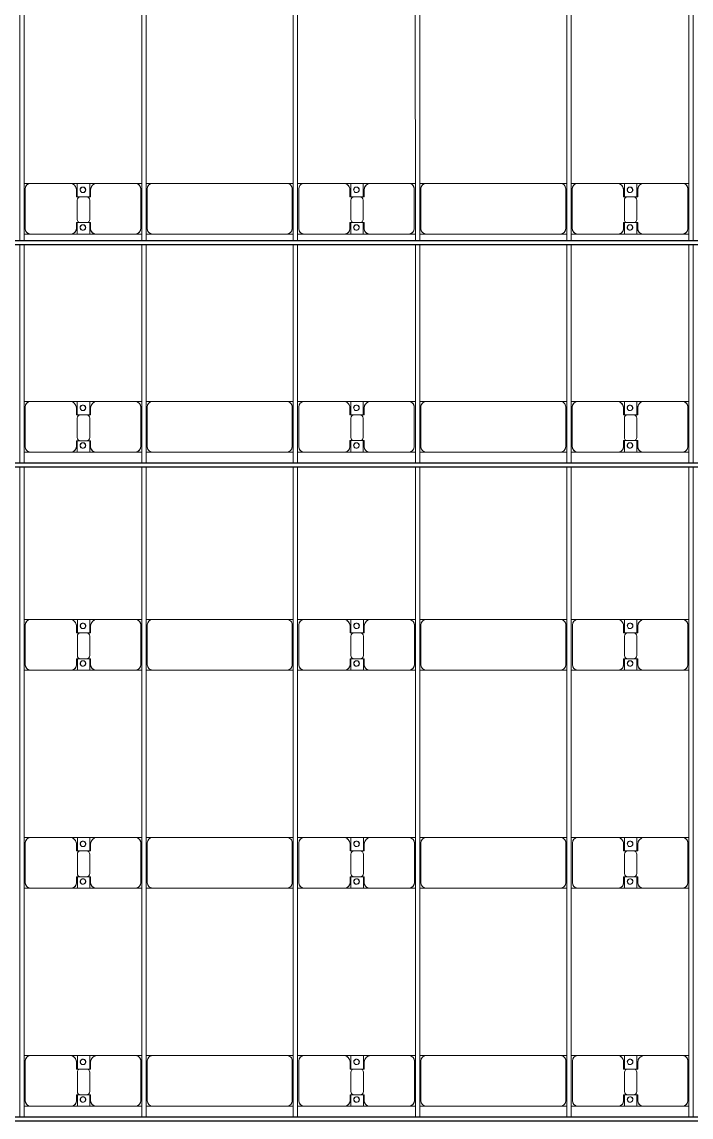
# Model space of a CAD drawing. Header units: millimetres. Extents: x -248177 to 167033, y 156986 to 268923.
# Drawn here: x -164943 to -158803, y 202419 to 212465 of the extents above; entities that cross this region are included whole.
import ezdxf

# ---------------------------------------------------------------- set-up
doc = ezdxf.new("R2010")
doc.units = ezdxf.units.MM
for name, color, linetype, lineweight in [('A-DETL-MBND', 5, 'Continuous', 9), ('A-GENM', 13, 'Continuous', 9), ('S-BEAM', 12, 'Continuous', 9)]:
    doc.layers.add(name, color=color, linetype=linetype, lineweight=lineweight)

# ---------------------------------------------------------------- blocks, each defined once
blk = doc.blocks.new('Dai phao do pin - DẢI PHAO ĐỠ PIN-V46-BỐ TRÍ KHUNG KẾT CẤU BÈ PIN 02')
at = {"layer": 'A-DETL-MBND', "color": 8}
for p, q in [((710, 242), (770, 242)), ((710, 242), (770, 242)), ((1130, 242), (770, 242)), ((1130, 242), (1312, 242)), ((1312, 242), (1130, 242)), ((1198, 242), (1380, 242)), ((1198, 116), (1198, 242)), ((1380, 242), (1198, 242)), ((1312, 242), (1312, 116)), ((1730, 242), (1380, 242)), ((1730, 242), (1790, 242)), ((1730, 242), (1790, 242)), ((1831, 242), (1890, 242)), ((1831, 242), (1890, 242)), ((3120, 242), (1890, 242)), ((3120, 242), (3180, 242)), ((3120, 242), (3180, 242)), ((3220, 242), (3280, 242)), ((3220, 242), (3280, 242)), ((3640, 242), (3280, 242)), ((3640, 242), (3822, 242)), ((3822, 242), (3640, 242)), ((3708, 242), (3890, 242)), ((3708, 116), (3708, 242)), ((3890, 242), (3708, 242)), ((3822, 242), (3822, 116)), ((4240, 242), (3890, 242)), ((4240, 242), (4300, 242)), ((4240, 242), (4300, 242)), ((4340, 242), (4400, 242)), ((4340, 242), (4400, 242)), ((5630, 242), (4400, 242)), ((5630, 242), (5690, 242)), ((5630, 242), (5690, 242)), ((5730, 242), (5790, 242)), ((5730, 242), (5790, 242)), ((6150, 242), (5790, 242)), ((6150, 242), (6332, 242)), ((6332, 242), (6150, 242)), ((6218, 242), (6400, 242)), ((6218, 116), (6218, 242)), ((6400, 242), (6218, 242)), ((6332, 242), (6332, 116)), ((6750, 242), (6400, 242)), ((6750, 242), (6810, 242)), ((6750, 242), (6810, 242)), ((720, 192), (720, -173)), ((1190, 118), (1190, 182)), ((1282, 118), (1190, 118)), ((1320, 118), (1228, 118)), ((1320, 182), (1320, 118)), ((1780, -173), (1780, 192)), ((1840, 192), (1840, -173)), ((3170, -173), (3170, 192)), ((3230, 192), (3230, -173)), ((3700, 118), (3700, 182)), ((3792, 118), (3700, 118)), ((3830, 118), (3738, 118)), ((3830, 182), (3830, 118)), ((4290, -173), (4290, 192)), ((4350, 192), (4350, -173)), ((5680, -173), (5680, 192)), ((5740, 192), (5740, -173)), ((6210, 118), (6210, 182)), ((6302, 118), (6210, 118)), ((6340, 118), (6248, 118)), ((6340, 182), (6340, 118)), ((6800, -173), (6800, 192)), ((1198, 88), (1198, -88)), ((1312, -88), (1312, 88)), ((3708, 88), (3708, -88)), ((3822, -88), (3822, 88)), ((6218, 88), (6218, -88)), ((6332, -88), (6332, 88)), ((1190, -173), (1190, -118)), ((1190, -118), (1282, -118)), ((1198, -223), (1198, -116)), ((1228, -118), (1320, -118)), ((1312, -116), (1312, -223)), ((1320, -118), (1320, -173)), ((3700, -173), (3700, -118)), ((3700, -118), (3792, -118)), ((3708, -223), (3708, -116)), ((3738, -118), (3830, -118)), ((3822, -116), (3822, -223)), ((3830, -118), (3830, -173)), ((6210, -173), (6210, -118)), ((6210, -118), (6302, -118)), ((6218, -223), (6218, -116)), ((6248, -118), (6340, -118)), ((6332, -116), (6332, -223)), ((6340, -118), (6340, -173)), ((770, -223), (710, -223)), ((770, -223), (710, -223)), ((770, -223), (1140, -223)), ((1312, -223), (1140, -223)), ((1140, -223), (1312, -223)), ((1370, -223), (1198, -223)), ((1198, -223), (1370, -223)), ((1370, -223), (1730, -223)), ((1790, -223), (1730, -223)), ((1790, -223), (1730, -223)), ((1890, -223), (1831, -223)), ((1890, -223), (1831, -223)), ((1890, -223), (3120, -223)), ((3180, -223), (3120, -223)), ((3180, -223), (3120, -223)), ((3280, -223), (3220, -223)), ((3280, -223), (3220, -223)), ((3280, -223), (3650, -223)), ((3822, -223), (3650, -223)), ((3650, -223), (3822, -223)), ((3880, -223), (3708, -223)), ((3708, -223), (3880, -223)), ((3880, -223), (4240, -223)), ((4300, -223), (4240, -223)), ((4300, -223), (4240, -223)), ((4400, -223), (4340, -223)), ((4400, -223), (4340, -223)), ((4400, -223), (5630, -223)), ((5690, -223), (5630, -223)), ((5690, -223), (5630, -223)), ((5790, -223), (5730, -223)), ((5790, -223), (5730, -223)), ((5790, -223), (6160, -223)), ((6332, -223), (6160, -223)), ((6160, -223), (6332, -223)), ((6390, -223), (6218, -223)), ((6218, -223), (6390, -223)), ((6390, -223), (6750, -223)), ((6810, -223), (6750, -223)), ((6810, -223), (6750, -223))]:
    blk.add_line(p, q, dxfattribs=at)
for centre, radius, start, end in [((770, 192), 50, 90, 180), ((770, 192), 50, 105, 180), ((1130, 182), 60, 360, 90), ((1130, 182), 60, 360, 60), ((1249, 183), 25, 360, 180), ((1249, 183), 25, 360, 165), ((1251, 183), 25, 0, 180), ((1251, 183), 25, 90, 180), ((1251, 183), 25, 15, 75), ((1380, 182), 60, 90, 180), ((1380, 182), 60, 120, 180), ((1730, 192), 50, 360, 90), ((1730, 192), 50, 360, 75), ((1890, 192), 50, 90, 180), ((1890, 192), 50, 150, 180), ((1890, 192), 50, 105, 135), ((3120, 192), 50, 360, 90), ((3120, 192), 50, 60, 90), ((3120, 192), 50, 15, 30), ((3280, 192), 50, 90, 180), ((3280, 192), 50, 105, 180), ((3640, 182), 60, 360, 90), ((3640, 182), 60, 360, 54.4623), ((3759, 183), 25, 0, 180), ((3759, 183), 25, 0, 165), ((3761, 183), 25, 0, 180), ((3761, 183), 25, 90, 180), ((3761, 183), 25, 15, 75), ((3890, 182), 60, 90, 180), ((3890, 182), 60, 120, 180), ((4240, 192), 50, 360, 90), ((4240, 192), 50, 360, 75), ((4400, 192), 50, 90, 180), ((4400, 192), 50, 150, 180), ((4400, 192), 50, 105, 135), ((5630, 192), 50, 360, 90), ((5630, 192), 50, 60, 90), ((5630, 192), 50, 15, 30), ((5790, 192), 50, 90, 180), ((5790, 192), 50, 105, 180), ((6150, 182), 60, 0, 90), ((6150, 182), 60, 0, 60), ((6269, 183), 25, 0, 180), ((6269, 183), 25, 0, 165), ((6271, 183), 25, 0, 180), ((6271, 183), 25, 90, 180), ((6271, 183), 25, 15, 75), ((6400, 182), 60, 90, 180), ((6400, 182), 60, 120, 180), ((6750, 192), 50, 360, 90), ((6750, 192), 50, 360, 75), ((1228, 88), 30, 90, 180), ((1249, 183), 25, 180, 0), ((1251, 183), 25, 180, 360), ((1251, 183), 25, 180, 300), ((1249, 183), 25, 210, 360), ((1251, 183), 25, 330, 345), ((1282, 88), 30, 360, 90), ((3738, 88), 30, 90, 180), ((3759, 183), 25, 180, 0), ((3761, 183), 25, 180, 0), ((3761, 183), 25, 180, 300), ((3759, 183), 25, 210, 0), ((3761, 183), 25, 330, 345), ((3792, 88), 30, 360, 90), ((6248, 88), 30, 90, 180), ((6269, 183), 25, 180, 0), ((6271, 183), 25, 180, 0), ((6271, 183), 25, 180, 300), ((6269, 183), 25, 210, 0), ((6271, 183), 25, 330, 345), ((6302, 88), 30, 360, 90), ((1228, -88), 30, 180, 270), ((1282, -88), 30, 270, 360), ((3738, -88), 30, 180, 270), ((3792, -88), 30, 270, 360), ((6248, -88), 30, 180, 270), ((6302, -88), 30, 270, 0), ((770, -173), 50, 180, 270), ((770, -173), 50, 180, 255), ((1140, -173), 50, 270, 360), ((1140, -173), 50, 285, 360), ((1249, -162), 25, 0, 180), ((1249, -162), 25, 105, 165), ((1249, -162), 25, 180, 0), ((1249, -162), 25, 195, 360), ((1251, -162), 25, 0, 180), ((1251, -162), 25, 105, 180), ((1251, -162), 25, 180, 0), ((1251, -162), 25, 180, 270), ((1249, -162), 25, 360, 75), ((1251, -162), 25, 15, 75), ((1251, -162), 25, 285, 345), ((1370, -173), 50, 180, 270), ((1370, -173), 50, 180, 255), ((1730, -173), 50, 270, 360), ((1730, -173), 50, 285, 360), ((1890, -173), 50, 180, 270), ((1890, -173), 50, 180, 210), ((3120, -173), 50, 270, 360), ((3120, -173), 50, 330, 360), ((3280, -173), 50, 180, 270), ((3280, -173), 50, 180, 255), ((3650, -173), 50, 270, 360), ((3650, -173), 50, 285, 0), ((3759, -162), 25, 0, 180), ((3759, -162), 25, 105, 165), ((3759, -162), 25, 180, 0), ((3759, -162), 25, 195, 360), ((3761, -162), 25, 360, 180), ((3761, -162), 25, 105, 180), ((3761, -162), 25, 180, 0), ((3761, -162), 25, 180, 270), ((3759, -162), 25, 360, 75), ((3761, -162), 25, 15, 75), ((3761, -162), 25, 285, 345), ((3880, -173), 50, 180, 270), ((3880, -173), 50, 180, 255), ((4240, -173), 50, 270, 360), ((4240, -173), 50, 285, 360), ((4400, -173), 50, 180, 270), ((4400, -173), 50, 180, 210), ((5630, -173), 50, 270, 360), ((5630, -173), 50, 330, 360), ((5790, -173), 50, 180, 270), ((5790, -173), 50, 180, 255), ((6160, -173), 50, 270, 0), ((6160, -173), 50, 285, 0), ((6269, -162), 25, 0, 180), ((6269, -162), 25, 105, 165), ((6269, -162), 25, 180, 0), ((6269, -162), 25, 195, 0), ((6271, -162), 25, 0, 180), ((6271, -162), 25, 105, 180), ((6271, -162), 25, 180, 0), ((6271, -162), 25, 180, 270), ((6269, -162), 25, 0, 75), ((6271, -162), 25, 15, 75), ((6271, -162), 25, 285, 345), ((6390, -173), 50, 180, 270), ((6390, -173), 50, 180, 255), ((6750, -173), 50, 270, 360), ((6750, -173), 50, 285, 360), ((1890, -173), 50, 240, 270), ((3120, -173), 50, 285, 300), ((4400, -173), 50, 240, 270), ((5630, -173), 50, 285, 300)]:
    blk.add_arc(centre, radius, start, end, dxfattribs=at)
blk = doc.blocks.new('Dai phao do pin - DẢI PHAO ĐỠ PIN-V47-BỐ TRÍ KHUNG KẾT CẤU BÈ PIN 02')
at = {"layer": 'A-DETL-MBND', "color": 8}
for p, q in [((710, 242), (770, 242)), ((710, 242), (770, 242)), ((1130, 242), (770, 242)), ((1130, 242), (1312, 242)), ((1312, 242), (1130, 242)), ((1198, 242), (1380, 242)), ((1198, 116), (1198, 242)), ((1380, 242), (1198, 242)), ((1312, 242), (1312, 116)), ((1730, 242), (1380, 242)), ((1730, 242), (1790, 242)), ((1730, 242), (1790, 242)), ((1831, 242), (1890, 242)), ((1831, 242), (1890, 242)), ((3120, 242), (1890, 242)), ((3120, 242), (3180, 242)), ((3120, 242), (3180, 242)), ((3220, 242), (3280, 242)), ((3220, 242), (3280, 242)), ((3640, 242), (3280, 242)), ((3640, 242), (3822, 242)), ((3822, 242), (3640, 242)), ((3708, 242), (3890, 242)), ((3708, 116), (3708, 242)), ((3890, 242), (3708, 242)), ((3822, 242), (3822, 116)), ((4240, 242), (3890, 242)), ((4240, 242), (4300, 242)), ((4240, 242), (4300, 242)), ((4340, 242), (4400, 242)), ((4340, 242), (4400, 242)), ((5630, 242), (4400, 242)), ((5630, 242), (5690, 242)), ((5630, 242), (5690, 242)), ((5730, 242), (5790, 242)), ((5730, 242), (5790, 242)), ((6150, 242), (5790, 242)), ((6150, 242), (6332, 242)), ((6332, 242), (6150, 242)), ((6218, 242), (6400, 242)), ((6218, 116), (6218, 242)), ((6400, 242), (6218, 242)), ((6332, 242), (6332, 116)), ((6750, 242), (6400, 242)), ((6750, 242), (6810, 242)), ((6750, 242), (6810, 242)), ((720, 192), (720, -173)), ((1190, 118), (1190, 182)), ((1282, 118), (1190, 118)), ((1320, 118), (1228, 118)), ((1320, 182), (1320, 118)), ((1780, -173), (1780, 192)), ((1840, 192), (1840, -173)), ((3170, -173), (3170, 192)), ((3230, 192), (3230, -173)), ((3700, 118), (3700, 182)), ((3792, 118), (3700, 118)), ((3830, 118), (3738, 118)), ((3830, 182), (3830, 118)), ((4290, -173), (4290, 192)), ((4350, 192), (4350, -173)), ((5680, -173), (5680, 192)), ((5740, 192), (5740, -173)), ((6210, 118), (6210, 182)), ((6302, 118), (6210, 118)), ((6340, 118), (6248, 118)), ((6340, 182), (6340, 118)), ((6800, -173), (6800, 192)), ((1198, 88), (1198, -88)), ((1312, -88), (1312, 88)), ((3708, 88), (3708, -88)), ((3822, -88), (3822, 88)), ((6218, 88), (6218, -88)), ((6332, -88), (6332, 88)), ((1190, -173), (1190, -118)), ((1190, -118), (1282, -118)), ((1198, -223), (1198, -116)), ((1228, -118), (1320, -118)), ((1312, -116), (1312, -223)), ((1320, -118), (1320, -173)), ((3700, -173), (3700, -118)), ((3700, -118), (3792, -118)), ((3708, -223), (3708, -116)), ((3738, -118), (3830, -118)), ((3822, -116), (3822, -223)), ((3830, -118), (3830, -173)), ((6210, -173), (6210, -118)), ((6210, -118), (6302, -118)), ((6218, -223), (6218, -116)), ((6248, -118), (6340, -118)), ((6332, -116), (6332, -223)), ((6340, -118), (6340, -173)), ((770, -223), (710, -223)), ((770, -223), (710, -223)), ((770, -223), (1140, -223)), ((1312, -223), (1140, -223)), ((1140, -223), (1312, -223)), ((1370, -223), (1198, -223)), ((1198, -223), (1370, -223)), ((1370, -223), (1730, -223)), ((1790, -223), (1730, -223)), ((1790, -223), (1730, -223)), ((1890, -223), (1831, -223)), ((1890, -223), (1831, -223)), ((1890, -223), (3120, -223)), ((3180, -223), (3120, -223)), ((3180, -223), (3120, -223)), ((3280, -223), (3220, -223)), ((3280, -223), (3220, -223)), ((3280, -223), (3650, -223)), ((3822, -223), (3650, -223)), ((3650, -223), (3822, -223)), ((3880, -223), (3708, -223)), ((3708, -223), (3880, -223)), ((3880, -223), (4240, -223)), ((4300, -223), (4240, -223)), ((4300, -223), (4240, -223)), ((4400, -223), (4340, -223)), ((4400, -223), (4340, -223)), ((4400, -223), (5630, -223)), ((5690, -223), (5630, -223)), ((5690, -223), (5630, -223)), ((5790, -223), (5730, -223)), ((5790, -223), (5730, -223)), ((5790, -223), (6160, -223)), ((6332, -223), (6160, -223)), ((6160, -223), (6332, -223)), ((6390, -223), (6218, -223)), ((6218, -223), (6390, -223)), ((6390, -223), (6750, -223)), ((6810, -223), (6750, -223)), ((6810, -223), (6750, -223))]:
    blk.add_line(p, q, dxfattribs=at)
for centre, radius, start, end in [((770, 192), 50, 90, 180), ((770, 192), 50, 105, 180), ((1130, 182), 60, 360, 90), ((1130, 182), 60, 360, 60), ((1249, 183), 25, 360, 180), ((1249, 183), 25, 360, 165), ((1251, 183), 25, 0, 180), ((1251, 183), 25, 90, 180), ((1251, 183), 25, 15, 75), ((1380, 182), 60, 90, 180), ((1380, 182), 60, 120, 180), ((1730, 192), 50, 360, 90), ((1730, 192), 50, 360, 75), ((1890, 192), 50, 90, 180), ((1890, 192), 50, 150, 180), ((1890, 192), 50, 105, 135), ((3120, 192), 50, 360, 90), ((3120, 192), 50, 60, 90), ((3120, 192), 50, 15, 30), ((3280, 192), 50, 90, 180), ((3280, 192), 50, 105, 180), ((3640, 182), 60, 360, 90), ((3640, 182), 60, 360, 54.4303), ((3759, 183), 25, 0, 180), ((3759, 183), 25, 0, 165), ((3761, 183), 25, 0, 180), ((3761, 183), 25, 90, 180), ((3761, 183), 25, 15, 75), ((3890, 182), 60, 90, 180), ((3890, 182), 60, 120, 180), ((4240, 192), 50, 360, 90), ((4240, 192), 50, 360, 75), ((4400, 192), 50, 90, 180), ((4400, 192), 50, 150, 180), ((4400, 192), 50, 105, 135), ((5630, 192), 50, 360, 90), ((5630, 192), 50, 60, 90), ((5630, 192), 50, 15, 30), ((5790, 192), 50, 90, 180), ((5790, 192), 50, 105, 180), ((6150, 182), 60, 0, 90), ((6150, 182), 60, 0, 60), ((6269, 183), 25, 0, 180), ((6269, 183), 25, 0, 165), ((6271, 183), 25, 0, 180), ((6271, 183), 25, 90, 180), ((6271, 183), 25, 15, 75), ((6400, 182), 60, 90, 180), ((6400, 182), 60, 120, 180), ((6750, 192), 50, 360, 90), ((6750, 192), 50, 360, 75), ((1228, 88), 30, 90, 180), ((1249, 183), 25, 180, 0), ((1251, 183), 25, 180, 360), ((1251, 183), 25, 180, 300), ((1249, 183), 25, 210, 360), ((1251, 183), 25, 330, 345), ((1282, 88), 30, 360, 90), ((3738, 88), 30, 90, 180), ((3759, 183), 25, 180, 0), ((3761, 183), 25, 180, 0), ((3761, 183), 25, 180, 300), ((3759, 183), 25, 210, 0), ((3761, 183), 25, 330, 345), ((3792, 88), 30, 360, 90), ((6248, 88), 30, 90, 180), ((6269, 183), 25, 180, 0), ((6271, 183), 25, 180, 0), ((6271, 183), 25, 180, 300), ((6269, 183), 25, 210, 0), ((6271, 183), 25, 330, 345), ((6302, 88), 30, 360, 90), ((1228, -88), 30, 180, 270), ((1282, -88), 30, 270, 360), ((3738, -88), 30, 180, 270), ((3792, -88), 30, 270, 360), ((6248, -88), 30, 180, 270), ((6302, -88), 30, 270, 0), ((770, -173), 50, 180, 270), ((770, -173), 50, 180, 255), ((1140, -173), 50, 270, 360), ((1140, -173), 50, 285, 360), ((1249, -162), 25, 0, 180), ((1249, -162), 25, 105, 165), ((1249, -162), 25, 180, 0), ((1249, -162), 25, 195, 360), ((1251, -162), 25, 0, 180), ((1251, -162), 25, 105, 180), ((1251, -162), 25, 180, 0), ((1251, -162), 25, 180, 270), ((1249, -162), 25, 360, 75), ((1251, -162), 25, 15, 75), ((1251, -162), 25, 285, 345), ((1370, -173), 50, 180, 270), ((1370, -173), 50, 180, 255), ((1730, -173), 50, 270, 360), ((1730, -173), 50, 285, 360), ((1890, -173), 50, 180, 270), ((1890, -173), 50, 180, 210), ((3120, -173), 50, 270, 360), ((3120, -173), 50, 330, 360), ((3280, -173), 50, 180, 270), ((3280, -173), 50, 180, 255), ((3650, -173), 50, 270, 360), ((3650, -173), 50, 285, 0), ((3759, -162), 25, 0, 180), ((3759, -162), 25, 105, 165), ((3759, -162), 25, 180, 0), ((3759, -162), 25, 195, 360), ((3761, -162), 25, 360, 180), ((3761, -162), 25, 105, 180), ((3761, -162), 25, 180, 0), ((3761, -162), 25, 180, 270), ((3759, -162), 25, 360, 75), ((3761, -162), 25, 15, 75), ((3761, -162), 25, 285, 345), ((3880, -173), 50, 180, 270), ((3880, -173), 50, 180, 255), ((4240, -173), 50, 270, 360), ((4240, -173), 50, 285, 360), ((4400, -173), 50, 180, 270), ((4400, -173), 50, 180, 210), ((5630, -173), 50, 270, 360), ((5630, -173), 50, 330, 360), ((5790, -173), 50, 180, 270), ((5790, -173), 50, 180, 255), ((6160, -173), 50, 270, 0), ((6160, -173), 50, 285, 0), ((6269, -162), 25, 0, 180), ((6269, -162), 25, 105, 165), ((6269, -162), 25, 180, 0), ((6269, -162), 25, 195, 0), ((6271, -162), 25, 0, 180), ((6271, -162), 25, 105, 180), ((6271, -162), 25, 180, 0), ((6271, -162), 25, 180, 270), ((6269, -162), 25, 0, 75), ((6271, -162), 25, 15, 75), ((6271, -162), 25, 285, 345), ((6390, -173), 50, 180, 270), ((6390, -173), 50, 180, 255), ((6750, -173), 50, 270, 360), ((6750, -173), 50, 285, 360), ((1890, -173), 50, 240, 270), ((3120, -173), 50, 285, 300), ((4400, -173), 50, 240, 270), ((5630, -173), 50, 285, 300)]:
    blk.add_arc(centre, radius, start, end, dxfattribs=at)
blk = doc.blocks.new('Dai phao do pin - DẢI PHAO ĐỠ PIN-V48-BỐ TRÍ KHUNG KẾT CẤU BÈ PIN 02')
at = {"layer": 'A-DETL-MBND', "color": 8}
for p, q in [((710, 242), (770, 242)), ((710, 242), (770, 242)), ((1130, 242), (770, 242)), ((1130, 242), (1312, 242)), ((1312, 242), (1130, 242)), ((1198, 242), (1380, 242)), ((1198, 116), (1198, 242)), ((1380, 242), (1198, 242)), ((1312, 242), (1312, 116)), ((1730, 242), (1380, 242)), ((1730, 242), (1790, 242)), ((1730, 242), (1790, 242)), ((1831, 242), (1890, 242)), ((1831, 242), (1890, 242)), ((3120, 242), (1890, 242)), ((3120, 242), (3180, 242)), ((3120, 242), (3180, 242)), ((3220, 242), (3280, 242)), ((3220, 242), (3280, 242)), ((3640, 242), (3280, 242)), ((3640, 242), (3822, 242)), ((3822, 242), (3640, 242)), ((3708, 242), (3890, 242)), ((3708, 116), (3708, 242)), ((3890, 242), (3708, 242)), ((3822, 242), (3822, 116)), ((4240, 242), (3890, 242)), ((4240, 242), (4300, 242)), ((4240, 242), (4300, 242)), ((4340, 242), (4400, 242)), ((4340, 242), (4400, 242)), ((5630, 242), (4400, 242)), ((5630, 242), (5690, 242)), ((5630, 242), (5690, 242)), ((5730, 242), (5790, 242)), ((5730, 242), (5790, 242)), ((6150, 242), (5790, 242)), ((6150, 242), (6332, 242)), ((6332, 242), (6150, 242)), ((6218, 242), (6400, 242)), ((6218, 116), (6218, 242)), ((6400, 242), (6218, 242)), ((6332, 242), (6332, 116)), ((6750, 242), (6400, 242)), ((6750, 242), (6810, 242)), ((6750, 242), (6810, 242)), ((720, 192), (720, -173)), ((1190, 118), (1190, 182)), ((1282, 118), (1190, 118)), ((1320, 118), (1228, 118)), ((1320, 182), (1320, 118)), ((1780, -173), (1780, 192)), ((1840, 192), (1840, -173)), ((3170, -173), (3170, 192)), ((3230, 192), (3230, -173)), ((3700, 118), (3700, 182)), ((3792, 118), (3700, 118)), ((3830, 118), (3738, 118)), ((3830, 182), (3830, 118)), ((4290, -173), (4290, 192)), ((4350, 192), (4350, -173)), ((5680, -173), (5680, 192)), ((5740, 192), (5740, -173)), ((6210, 118), (6210, 182)), ((6302, 118), (6210, 118)), ((6340, 118), (6248, 118)), ((6340, 182), (6340, 118)), ((6800, -173), (6800, 192)), ((1198, 88), (1198, -88)), ((1312, -88), (1312, 88)), ((3708, 88), (3708, -88)), ((3822, -88), (3822, 88)), ((6218, 88), (6218, -88)), ((6332, -88), (6332, 88)), ((1190, -173), (1190, -118)), ((1190, -118), (1282, -118)), ((1198, -223), (1198, -116)), ((1228, -118), (1320, -118)), ((1312, -116), (1312, -223)), ((1320, -118), (1320, -173)), ((3700, -173), (3700, -118)), ((3700, -118), (3792, -118)), ((3708, -223), (3708, -116)), ((3738, -118), (3830, -118)), ((3822, -116), (3822, -223)), ((3830, -118), (3830, -173)), ((6210, -173), (6210, -118)), ((6210, -118), (6302, -118)), ((6218, -223), (6218, -116)), ((6248, -118), (6340, -118)), ((6332, -116), (6332, -223)), ((6340, -118), (6340, -173)), ((770, -223), (710, -223)), ((770, -223), (710, -223)), ((770, -223), (1140, -223)), ((1312, -223), (1140, -223)), ((1140, -223), (1312, -223)), ((1370, -223), (1198, -223)), ((1198, -223), (1370, -223)), ((1370, -223), (1730, -223)), ((1790, -223), (1730, -223)), ((1790, -223), (1730, -223)), ((1890, -223), (1831, -223)), ((1890, -223), (1831, -223)), ((1890, -223), (3120, -223)), ((3180, -223), (3120, -223)), ((3180, -223), (3120, -223)), ((3280, -223), (3220, -223)), ((3280, -223), (3220, -223)), ((3280, -223), (3650, -223)), ((3822, -223), (3650, -223)), ((3650, -223), (3822, -223)), ((3880, -223), (3708, -223)), ((3708, -223), (3880, -223)), ((3880, -223), (4240, -223)), ((4300, -223), (4240, -223)), ((4300, -223), (4240, -223)), ((4400, -223), (4340, -223)), ((4400, -223), (4340, -223)), ((4400, -223), (5630, -223)), ((5690, -223), (5630, -223)), ((5690, -223), (5630, -223)), ((5790, -223), (5730, -223)), ((5790, -223), (5730, -223)), ((5790, -223), (6160, -223)), ((6332, -223), (6160, -223)), ((6160, -223), (6332, -223)), ((6390, -223), (6218, -223)), ((6218, -223), (6390, -223)), ((6390, -223), (6750, -223)), ((6810, -223), (6750, -223)), ((6810, -223), (6750, -223))]:
    blk.add_line(p, q, dxfattribs=at)
for centre, radius, start, end in [((770, 192), 50, 90, 180), ((770, 192), 50, 105, 180), ((1130, 182), 60, 360, 90), ((1130, 182), 60, 360, 60), ((1249, 183), 25, 360, 180), ((1249, 183), 25, 360, 165), ((1251, 183), 25, 0, 180), ((1251, 183), 25, 90, 180), ((1251, 183), 25, 15, 75), ((1380, 182), 60, 90, 180), ((1380, 182), 60, 120, 180), ((1730, 192), 50, 360, 90), ((1730, 192), 50, 360, 75), ((1890, 192), 50, 90, 180), ((1890, 192), 50, 150, 180), ((1890, 192), 50, 105, 135), ((3120, 192), 50, 360, 90), ((3120, 192), 50, 60, 90), ((3120, 192), 50, 15, 30), ((3280, 192), 50, 90, 180), ((3280, 192), 50, 105, 180), ((3640, 182), 60, 360, 90), ((3640, 182), 60, 360, 54.3983), ((3759, 183), 25, 0, 180), ((3759, 183), 25, 0, 165), ((3761, 183), 25, 0, 180), ((3761, 183), 25, 90, 180), ((3761, 183), 25, 15, 75), ((3890, 182), 60, 90, 180), ((3890, 182), 60, 120, 180), ((4240, 192), 50, 360, 90), ((4240, 192), 50, 360, 75), ((4400, 192), 50, 90, 180), ((4400, 192), 50, 150, 180), ((4400, 192), 50, 105, 135), ((5630, 192), 50, 360, 90), ((5630, 192), 50, 60, 90), ((5630, 192), 50, 15, 30), ((5790, 192), 50, 90, 180), ((5790, 192), 50, 105, 180), ((6150, 182), 60, 0, 90), ((6150, 182), 60, 0, 60), ((6269, 183), 25, 0, 180), ((6269, 183), 25, 0, 165), ((6271, 183), 25, 0, 180), ((6271, 183), 25, 90, 180), ((6271, 183), 25, 15, 75), ((6400, 182), 60, 90, 180), ((6400, 182), 60, 120, 180), ((6750, 192), 50, 360, 90), ((6750, 192), 50, 360, 75), ((1228, 88), 30, 90, 180), ((1249, 183), 25, 180, 0), ((1251, 183), 25, 180, 360), ((1251, 183), 25, 180, 300), ((1249, 183), 25, 210, 360), ((1251, 183), 25, 330, 345), ((1282, 88), 30, 360, 90), ((3738, 88), 30, 90, 180), ((3759, 183), 25, 180, 0), ((3761, 183), 25, 180, 0), ((3761, 183), 25, 180, 300), ((3759, 183), 25, 210, 0), ((3761, 183), 25, 330, 345), ((3792, 88), 30, 360, 90), ((6248, 88), 30, 90, 180), ((6269, 183), 25, 180, 0), ((6271, 183), 25, 180, 0), ((6271, 183), 25, 180, 300), ((6269, 183), 25, 210, 0), ((6271, 183), 25, 330, 345), ((6302, 88), 30, 360, 90), ((1228, -88), 30, 180, 270), ((1282, -88), 30, 270, 360), ((3738, -88), 30, 180, 270), ((3792, -88), 30, 270, 360), ((6248, -88), 30, 180, 270), ((6302, -88), 30, 270, 0), ((770, -173), 50, 180, 270), ((770, -173), 50, 180, 255), ((1140, -173), 50, 270, 360), ((1140, -173), 50, 285, 360), ((1249, -162), 25, 0, 180), ((1249, -162), 25, 105, 165), ((1249, -162), 25, 180, 0), ((1249, -162), 25, 195, 360), ((1251, -162), 25, 0, 180), ((1251, -162), 25, 105, 180), ((1251, -162), 25, 180, 0), ((1251, -162), 25, 180, 270), ((1249, -162), 25, 360, 75), ((1251, -162), 25, 15, 75), ((1251, -162), 25, 285, 345), ((1370, -173), 50, 180, 270), ((1370, -173), 50, 180, 255), ((1730, -173), 50, 270, 360), ((1730, -173), 50, 285, 360), ((1890, -173), 50, 180, 270), ((1890, -173), 50, 180, 210), ((3120, -173), 50, 270, 360), ((3120, -173), 50, 330, 360), ((3280, -173), 50, 180, 270), ((3280, -173), 50, 180, 255), ((3650, -173), 50, 270, 360), ((3650, -173), 50, 285, 0), ((3759, -162), 25, 0, 180), ((3759, -162), 25, 105, 165), ((3759, -162), 25, 180, 0), ((3759, -162), 25, 195, 360), ((3761, -162), 25, 360, 180), ((3761, -162), 25, 105, 180), ((3761, -162), 25, 180, 0), ((3761, -162), 25, 180, 270), ((3759, -162), 25, 360, 75), ((3761, -162), 25, 15, 75), ((3761, -162), 25, 285, 345), ((3880, -173), 50, 180, 270), ((3880, -173), 50, 180, 255), ((4240, -173), 50, 270, 360), ((4240, -173), 50, 285, 360), ((4400, -173), 50, 180, 270), ((4400, -173), 50, 180, 210), ((5630, -173), 50, 270, 360), ((5630, -173), 50, 330, 360), ((5790, -173), 50, 180, 270), ((5790, -173), 50, 180, 255), ((6160, -173), 50, 270, 0), ((6160, -173), 50, 285, 0), ((6269, -162), 25, 0, 180), ((6269, -162), 25, 105, 165), ((6269, -162), 25, 180, 0), ((6269, -162), 25, 195, 0), ((6271, -162), 25, 0, 180), ((6271, -162), 25, 105, 180), ((6271, -162), 25, 180, 0), ((6271, -162), 25, 180, 270), ((6269, -162), 25, 0, 75), ((6271, -162), 25, 15, 75), ((6271, -162), 25, 285, 345), ((6390, -173), 50, 180, 270), ((6390, -173), 50, 180, 255), ((6750, -173), 50, 270, 360), ((6750, -173), 50, 285, 360), ((1890, -173), 50, 240, 270), ((3120, -173), 50, 285, 300), ((4400, -173), 50, 240, 270), ((5630, -173), 50, 285, 300)]:
    blk.add_arc(centre, radius, start, end, dxfattribs=at)
blk = doc.blocks.new('Dai phao do pin - DẢI PHAO ĐỠ PIN-V49-BỐ TRÍ KHUNG KẾT CẤU BÈ PIN 02')
at = {"layer": 'A-DETL-MBND', "color": 8}
for p, q in [((710, 242), (770, 242)), ((710, 242), (770, 242)), ((1130, 242), (770, 242)), ((1130, 242), (1312, 242)), ((1312, 242), (1130, 242)), ((1198, 242), (1380, 242)), ((1198, 116), (1198, 242)), ((1380, 242), (1198, 242)), ((1312, 242), (1312, 116)), ((1730, 242), (1380, 242)), ((1730, 242), (1790, 242)), ((1730, 242), (1790, 242)), ((1831, 242), (1890, 242)), ((1831, 242), (1890, 242)), ((3120, 242), (1890, 242)), ((3120, 242), (3180, 242)), ((3120, 242), (3180, 242)), ((3220, 242), (3280, 242)), ((3220, 242), (3280, 242)), ((3640, 242), (3280, 242)), ((3640, 242), (3822, 242)), ((3822, 242), (3640, 242)), ((3708, 242), (3890, 242)), ((3708, 116), (3708, 242)), ((3890, 242), (3708, 242)), ((3822, 242), (3822, 116)), ((4240, 242), (3890, 242)), ((4240, 242), (4300, 242)), ((4240, 242), (4300, 242)), ((4340, 242), (4400, 242)), ((4340, 242), (4400, 242)), ((5630, 242), (4400, 242)), ((5630, 242), (5690, 242)), ((5630, 242), (5690, 242)), ((5730, 242), (5790, 242)), ((5730, 242), (5790, 242)), ((6150, 242), (5790, 242)), ((6150, 242), (6332, 242)), ((6332, 242), (6150, 242)), ((6218, 242), (6400, 242)), ((6218, 116), (6218, 242)), ((6400, 242), (6218, 242)), ((6332, 242), (6332, 116)), ((6750, 242), (6400, 242)), ((6750, 242), (6810, 242)), ((6750, 242), (6810, 242)), ((720, 192), (720, -173)), ((1190, 118), (1190, 182)), ((1282, 118), (1190, 118)), ((1320, 118), (1228, 118)), ((1320, 182), (1320, 118)), ((1780, -173), (1780, 192)), ((1840, 192), (1840, -173)), ((3170, -173), (3170, 192)), ((3230, 192), (3230, -173)), ((3700, 118), (3700, 182)), ((3792, 118), (3700, 118)), ((3830, 118), (3738, 118)), ((3830, 182), (3830, 118)), ((4290, -173), (4290, 192)), ((4350, 192), (4350, -173)), ((5680, -173), (5680, 192)), ((5740, 192), (5740, -173)), ((6210, 118), (6210, 182)), ((6302, 118), (6210, 118)), ((6340, 118), (6248, 118)), ((6340, 182), (6340, 118)), ((6800, -173), (6800, 192)), ((1198, 88), (1198, -88)), ((1312, -88), (1312, 88)), ((3708, 88), (3708, -88)), ((3822, -88), (3822, 88)), ((6218, 88), (6218, -88)), ((6332, -88), (6332, 88)), ((1190, -173), (1190, -118)), ((1190, -118), (1282, -118)), ((1198, -223), (1198, -116)), ((1228, -118), (1320, -118)), ((1312, -116), (1312, -223)), ((1320, -118), (1320, -173)), ((3700, -173), (3700, -118)), ((3700, -118), (3792, -118)), ((3708, -223), (3708, -116)), ((3738, -118), (3830, -118)), ((3822, -116), (3822, -223)), ((3830, -118), (3830, -173)), ((6210, -173), (6210, -118)), ((6210, -118), (6302, -118)), ((6218, -223), (6218, -116)), ((6248, -118), (6340, -118)), ((6332, -116), (6332, -223)), ((6340, -118), (6340, -173)), ((770, -223), (710, -223)), ((770, -223), (710, -223)), ((770, -223), (1140, -223)), ((1312, -223), (1140, -223)), ((1140, -223), (1312, -223)), ((1370, -223), (1198, -223)), ((1198, -223), (1370, -223)), ((1370, -223), (1730, -223)), ((1790, -223), (1730, -223)), ((1790, -223), (1730, -223)), ((1890, -223), (1831, -223)), ((1890, -223), (1831, -223)), ((1890, -223), (3120, -223)), ((3180, -223), (3120, -223)), ((3180, -223), (3120, -223)), ((3280, -223), (3220, -223)), ((3280, -223), (3220, -223)), ((3280, -223), (3650, -223)), ((3822, -223), (3650, -223)), ((3650, -223), (3822, -223)), ((3880, -223), (3708, -223)), ((3708, -223), (3880, -223)), ((3880, -223), (4240, -223)), ((4300, -223), (4240, -223)), ((4300, -223), (4240, -223)), ((4400, -223), (4340, -223)), ((4400, -223), (4340, -223)), ((4400, -223), (5630, -223)), ((5690, -223), (5630, -223)), ((5690, -223), (5630, -223)), ((5790, -223), (5730, -223)), ((5790, -223), (5730, -223)), ((5790, -223), (6160, -223)), ((6332, -223), (6160, -223)), ((6160, -223), (6332, -223)), ((6390, -223), (6218, -223)), ((6218, -223), (6390, -223)), ((6390, -223), (6750, -223)), ((6810, -223), (6750, -223)), ((6810, -223), (6750, -223))]:
    blk.add_line(p, q, dxfattribs=at)
for centre, radius, start, end in [((770, 192), 50, 90, 180), ((770, 192), 50, 105, 180), ((1130, 182), 60, 360, 90), ((1130, 182), 60, 360, 60), ((1249, 183), 25, 360, 180), ((1249, 183), 25, 360, 165), ((1251, 183), 25, 0, 180), ((1251, 183), 25, 90, 180), ((1251, 183), 25, 15, 75), ((1380, 182), 60, 90, 180), ((1380, 182), 60, 120, 180), ((1730, 192), 50, 360, 90), ((1730, 192), 50, 360, 75), ((1890, 192), 50, 90, 180), ((1890, 192), 50, 150, 180), ((1890, 192), 50, 105, 135), ((3120, 192), 50, 360, 90), ((3120, 192), 50, 60, 90), ((3120, 192), 50, 15, 30), ((3280, 192), 50, 90, 180), ((3280, 192), 50, 105, 180), ((3640, 182), 60, 360, 90), ((3640, 182), 60, 360, 54.3664), ((3759, 183), 25, 0, 180), ((3759, 183), 25, 0, 165), ((3761, 183), 25, 0, 180), ((3761, 183), 25, 90, 180), ((3761, 183), 25, 15, 75), ((3890, 182), 60, 90, 180), ((3890, 182), 60, 120, 180), ((4240, 192), 50, 360, 90), ((4240, 192), 50, 360, 75), ((4400, 192), 50, 90, 180), ((4400, 192), 50, 150, 180), ((4400, 192), 50, 105, 135), ((5630, 192), 50, 360, 90), ((5630, 192), 50, 60, 90), ((5630, 192), 50, 15, 30), ((5790, 192), 50, 90, 180), ((5790, 192), 50, 105, 180), ((6150, 182), 60, 0, 90), ((6150, 182), 60, 0, 60), ((6269, 183), 25, 0, 180), ((6269, 183), 25, 0, 165), ((6271, 183), 25, 0, 180), ((6271, 183), 25, 90, 180), ((6271, 183), 25, 15, 75), ((6400, 182), 60, 90, 180), ((6400, 182), 60, 120, 180), ((6750, 192), 50, 360, 90), ((6750, 192), 50, 360, 75), ((1228, 88), 30, 90, 180), ((1249, 183), 25, 180, 0), ((1251, 183), 25, 180, 360), ((1251, 183), 25, 180, 300), ((1249, 183), 25, 210, 360), ((1251, 183), 25, 330, 345), ((1282, 88), 30, 360, 90), ((3738, 88), 30, 90, 180), ((3759, 183), 25, 180, 0), ((3761, 183), 25, 180, 0), ((3761, 183), 25, 180, 300), ((3759, 183), 25, 210, 0), ((3761, 183), 25, 330, 345), ((3792, 88), 30, 360, 90), ((6248, 88), 30, 90, 180), ((6269, 183), 25, 180, 0), ((6271, 183), 25, 180, 0), ((6271, 183), 25, 180, 300), ((6269, 183), 25, 210, 0), ((6271, 183), 25, 330, 345), ((6302, 88), 30, 360, 90), ((1228, -88), 30, 180, 270), ((1282, -88), 30, 270, 360), ((3738, -88), 30, 180, 270), ((3792, -88), 30, 270, 360), ((6248, -88), 30, 180, 270), ((6302, -88), 30, 270, 0), ((770, -173), 50, 180, 270), ((770, -173), 50, 180, 255), ((1140, -173), 50, 270, 360), ((1140, -173), 50, 285, 360), ((1249, -162), 25, 0, 180), ((1249, -162), 25, 105, 165), ((1249, -162), 25, 180, 0), ((1249, -162), 25, 195, 360), ((1251, -162), 25, 0, 180), ((1251, -162), 25, 105, 180), ((1251, -162), 25, 180, 0), ((1251, -162), 25, 180, 270), ((1249, -162), 25, 360, 75), ((1251, -162), 25, 15, 75), ((1251, -162), 25, 285, 345), ((1370, -173), 50, 180, 270), ((1370, -173), 50, 180, 255), ((1730, -173), 50, 270, 360), ((1730, -173), 50, 285, 360), ((1890, -173), 50, 180, 270), ((1890, -173), 50, 180, 210), ((3120, -173), 50, 270, 360), ((3120, -173), 50, 330, 360), ((3280, -173), 50, 180, 270), ((3280, -173), 50, 180, 255), ((3650, -173), 50, 270, 360), ((3650, -173), 50, 285, 0), ((3759, -162), 25, 0, 180), ((3759, -162), 25, 105, 165), ((3759, -162), 25, 180, 0), ((3759, -162), 25, 195, 360), ((3761, -162), 25, 360, 180), ((3761, -162), 25, 105, 180), ((3761, -162), 25, 180, 0), ((3761, -162), 25, 180, 270), ((3759, -162), 25, 360, 75), ((3761, -162), 25, 15, 75), ((3761, -162), 25, 285, 345), ((3880, -173), 50, 180, 270), ((3880, -173), 50, 180, 255), ((4240, -173), 50, 270, 360), ((4240, -173), 50, 285, 360), ((4400, -173), 50, 180, 270), ((4400, -173), 50, 180, 210), ((5630, -173), 50, 270, 360), ((5630, -173), 50, 330, 360), ((5790, -173), 50, 180, 270), ((5790, -173), 50, 180, 255), ((6160, -173), 50, 270, 0), ((6160, -173), 50, 285, 0), ((6269, -162), 25, 0, 180), ((6269, -162), 25, 105, 165), ((6269, -162), 25, 180, 0), ((6269, -162), 25, 195, 0), ((6271, -162), 25, 0, 180), ((6271, -162), 25, 105, 180), ((6271, -162), 25, 180, 0), ((6271, -162), 25, 180, 270), ((6269, -162), 25, 0, 75), ((6271, -162), 25, 15, 75), ((6271, -162), 25, 285, 345), ((6390, -173), 50, 180, 270), ((6390, -173), 50, 180, 255), ((6750, -173), 50, 270, 360), ((6750, -173), 50, 285, 360), ((1890, -173), 50, 240, 270), ((3120, -173), 50, 285, 300), ((4400, -173), 50, 240, 270), ((5630, -173), 50, 285, 300)]:
    blk.add_arc(centre, radius, start, end, dxfattribs=at)
blk = doc.blocks.new('Dai phao do pin - DẢI PHAO ĐỠ PIN-V50-BỐ TRÍ KHUNG KẾT CẤU BÈ PIN 02')
at = {"layer": 'A-DETL-MBND', "color": 8}
for p, q in [((710, 242), (770, 242)), ((710, 242), (770, 242)), ((1130, 242), (770, 242)), ((1130, 242), (1312, 242)), ((1312, 242), (1130, 242)), ((1198, 242), (1380, 242)), ((1198, 116), (1198, 242)), ((1380, 242), (1198, 242)), ((1312, 242), (1312, 116)), ((1730, 242), (1380, 242)), ((1730, 242), (1790, 242)), ((1730, 242), (1790, 242)), ((1831, 242), (1890, 242)), ((1831, 242), (1890, 242)), ((3120, 242), (1890, 242)), ((3120, 242), (3180, 242)), ((3120, 242), (3180, 242)), ((3220, 242), (3280, 242)), ((3220, 242), (3280, 242)), ((3640, 242), (3280, 242)), ((3640, 242), (3822, 242)), ((3822, 242), (3640, 242)), ((3708, 242), (3890, 242)), ((3708, 116), (3708, 242)), ((3890, 242), (3708, 242)), ((3822, 242), (3822, 116)), ((4240, 242), (3890, 242)), ((4240, 242), (4300, 242)), ((4240, 242), (4300, 242)), ((4340, 242), (4400, 242)), ((4340, 242), (4400, 242)), ((5630, 242), (4400, 242)), ((5630, 242), (5690, 242)), ((5630, 242), (5690, 242)), ((5730, 242), (5790, 242)), ((5730, 242), (5790, 242)), ((6150, 242), (5790, 242)), ((6150, 242), (6332, 242)), ((6332, 242), (6150, 242)), ((6218, 242), (6400, 242)), ((6218, 116), (6218, 242)), ((6400, 242), (6218, 242)), ((6332, 242), (6332, 116)), ((6750, 242), (6400, 242)), ((6750, 242), (6810, 242)), ((6750, 242), (6810, 242)), ((720, 192), (720, -173)), ((1190, 118), (1190, 182)), ((1282, 118), (1190, 118)), ((1320, 118), (1228, 118)), ((1320, 182), (1320, 118)), ((1780, -173), (1780, 192)), ((1840, 192), (1840, -173)), ((3170, -173), (3170, 192)), ((3230, 192), (3230, -173)), ((3700, 118), (3700, 182)), ((3792, 118), (3700, 118)), ((3830, 118), (3738, 118)), ((3830, 182), (3830, 118)), ((4290, -173), (4290, 192)), ((4350, 192), (4350, -173)), ((5680, -173), (5680, 192)), ((5740, 192), (5740, -173)), ((6210, 118), (6210, 182)), ((6302, 118), (6210, 118)), ((6340, 118), (6248, 118)), ((6340, 182), (6340, 118)), ((6800, -173), (6800, 192)), ((1198, 88), (1198, -88)), ((1312, -88), (1312, 88)), ((3708, 88), (3708, -88)), ((3822, -88), (3822, 88)), ((6218, 88), (6218, -88)), ((6332, -88), (6332, 88)), ((1190, -173), (1190, -118)), ((1190, -118), (1282, -118)), ((1198, -223), (1198, -116)), ((1228, -118), (1320, -118)), ((1312, -116), (1312, -223)), ((1320, -118), (1320, -173)), ((3700, -173), (3700, -118)), ((3700, -118), (3792, -118)), ((3708, -223), (3708, -116)), ((3738, -118), (3830, -118)), ((3822, -116), (3822, -223)), ((3830, -118), (3830, -173)), ((6210, -173), (6210, -118)), ((6210, -118), (6302, -118)), ((6218, -223), (6218, -116)), ((6248, -118), (6340, -118)), ((6332, -116), (6332, -223)), ((6340, -118), (6340, -173)), ((770, -223), (710, -223)), ((770, -223), (710, -223)), ((770, -223), (1140, -223)), ((1312, -223), (1140, -223)), ((1140, -223), (1312, -223)), ((1370, -223), (1198, -223)), ((1198, -223), (1370, -223)), ((1370, -223), (1730, -223)), ((1790, -223), (1730, -223)), ((1790, -223), (1730, -223)), ((1890, -223), (1831, -223)), ((1890, -223), (1831, -223)), ((1890, -223), (3120, -223)), ((3180, -223), (3120, -223)), ((3180, -223), (3120, -223)), ((3280, -223), (3220, -223)), ((3280, -223), (3220, -223)), ((3280, -223), (3650, -223)), ((3822, -223), (3650, -223)), ((3650, -223), (3822, -223)), ((3880, -223), (3708, -223)), ((3708, -223), (3880, -223)), ((3880, -223), (4240, -223)), ((4300, -223), (4240, -223)), ((4300, -223), (4240, -223)), ((4400, -223), (4340, -223)), ((4400, -223), (4340, -223)), ((4400, -223), (5630, -223)), ((5690, -223), (5630, -223)), ((5690, -223), (5630, -223)), ((5790, -223), (5730, -223)), ((5790, -223), (5730, -223)), ((5790, -223), (6160, -223)), ((6332, -223), (6160, -223)), ((6160, -223), (6332, -223)), ((6390, -223), (6218, -223)), ((6218, -223), (6390, -223)), ((6390, -223), (6750, -223)), ((6810, -223), (6750, -223)), ((6810, -223), (6750, -223))]:
    blk.add_line(p, q, dxfattribs=at)
for centre, radius, start, end in [((770, 192), 50, 90, 180), ((770, 192), 50, 105, 180), ((1130, 182), 60, 360, 90), ((1130, 182), 60, 360, 60), ((1249, 183), 25, 360, 180), ((1249, 183), 25, 360, 165), ((1251, 183), 25, 0, 180), ((1251, 183), 25, 90, 180), ((1251, 183), 25, 15, 75), ((1380, 182), 60, 90, 180), ((1380, 182), 60, 120, 180), ((1730, 192), 50, 360, 90), ((1730, 192), 50, 360, 75), ((1890, 192), 50, 90, 180), ((1890, 192), 50, 150, 180), ((1890, 192), 50, 105, 135), ((3120, 192), 50, 360, 90), ((3120, 192), 50, 60, 90), ((3120, 192), 50, 15, 30), ((3280, 192), 50, 90, 180), ((3280, 192), 50, 105, 180), ((3640, 182), 60, 360, 90), ((3640, 182), 60, 360, 54.3344), ((3759, 183), 25, 0, 180), ((3759, 183), 25, 0, 165), ((3761, 183), 25, 0, 180), ((3761, 183), 25, 90, 180), ((3761, 183), 25, 15, 75), ((3890, 182), 60, 90, 180), ((3890, 182), 60, 120, 180), ((4240, 192), 50, 360, 90), ((4240, 192), 50, 360, 75), ((4400, 192), 50, 90, 180), ((4400, 192), 50, 150, 180), ((4400, 192), 50, 105, 135), ((5630, 192), 50, 360, 90), ((5630, 192), 50, 60, 90), ((5630, 192), 50, 15, 30), ((5790, 192), 50, 90, 180), ((5790, 192), 50, 105, 180), ((6150, 182), 60, 0, 90), ((6150, 182), 60, 0, 60), ((6269, 183), 25, 0, 180), ((6269, 183), 25, 0, 165), ((6271, 183), 25, 0, 180), ((6271, 183), 25, 90, 180), ((6271, 183), 25, 15, 75), ((6400, 182), 60, 90, 180), ((6400, 182), 60, 120, 180), ((6750, 192), 50, 360, 90), ((6750, 192), 50, 360, 75), ((1228, 88), 30, 90, 180), ((1249, 183), 25, 180, 0), ((1251, 183), 25, 180, 360), ((1251, 183), 25, 180, 300), ((1249, 183), 25, 210, 360), ((1251, 183), 25, 330, 345), ((1282, 88), 30, 360, 90), ((3738, 88), 30, 90, 180), ((3759, 183), 25, 180, 0), ((3761, 183), 25, 180, 0), ((3761, 183), 25, 180, 300), ((3759, 183), 25, 210, 0), ((3761, 183), 25, 330, 345), ((3792, 88), 30, 360, 90), ((6248, 88), 30, 90, 180), ((6269, 183), 25, 180, 0), ((6271, 183), 25, 180, 0), ((6271, 183), 25, 180, 300), ((6269, 183), 25, 210, 0), ((6271, 183), 25, 330, 345), ((6302, 88), 30, 360, 90), ((1228, -88), 30, 180, 270), ((1282, -88), 30, 270, 360), ((3738, -88), 30, 180, 270), ((3792, -88), 30, 270, 360), ((6248, -88), 30, 180, 270), ((6302, -88), 30, 270, 0), ((770, -173), 50, 180, 270), ((770, -173), 50, 180, 255), ((1140, -173), 50, 270, 360), ((1140, -173), 50, 285, 360), ((1249, -162), 25, 0, 180), ((1249, -162), 25, 105, 165), ((1249, -162), 25, 180, 0), ((1249, -162), 25, 195, 360), ((1251, -162), 25, 0, 180), ((1251, -162), 25, 105, 180), ((1251, -162), 25, 180, 0), ((1251, -162), 25, 180, 270), ((1249, -162), 25, 360, 75), ((1251, -162), 25, 15, 75), ((1251, -162), 25, 285, 345), ((1370, -173), 50, 180, 270), ((1370, -173), 50, 180, 255), ((1730, -173), 50, 270, 360), ((1730, -173), 50, 285, 360), ((1890, -173), 50, 180, 270), ((1890, -173), 50, 180, 210), ((3120, -173), 50, 270, 360), ((3120, -173), 50, 330, 360), ((3280, -173), 50, 180, 270), ((3280, -173), 50, 180, 255), ((3650, -173), 50, 270, 360), ((3650, -173), 50, 285, 0), ((3759, -162), 25, 0, 180), ((3759, -162), 25, 105, 165), ((3759, -162), 25, 180, 0), ((3759, -162), 25, 195, 360), ((3761, -162), 25, 360, 180), ((3761, -162), 25, 105, 180), ((3761, -162), 25, 180, 0), ((3761, -162), 25, 180, 270), ((3759, -162), 25, 360, 75), ((3761, -162), 25, 15, 75), ((3761, -162), 25, 285, 345), ((3880, -173), 50, 180, 270), ((3880, -173), 50, 180, 255), ((4240, -173), 50, 270, 360), ((4240, -173), 50, 285, 360), ((4400, -173), 50, 180, 270), ((4400, -173), 50, 180, 210), ((5630, -173), 50, 270, 360), ((5630, -173), 50, 330, 360), ((5790, -173), 50, 180, 270), ((5790, -173), 50, 180, 255), ((6160, -173), 50, 270, 0), ((6160, -173), 50, 285, 0), ((6269, -162), 25, 0, 180), ((6269, -162), 25, 105, 165), ((6269, -162), 25, 180, 0), ((6269, -162), 25, 195, 0), ((6271, -162), 25, 0, 180), ((6271, -162), 25, 105, 180), ((6271, -162), 25, 180, 0), ((6271, -162), 25, 180, 270), ((6269, -162), 25, 0, 75), ((6271, -162), 25, 15, 75), ((6271, -162), 25, 285, 345), ((6390, -173), 50, 180, 270), ((6390, -173), 50, 180, 255), ((6750, -173), 50, 270, 360), ((6750, -173), 50, 285, 360), ((1890, -173), 50, 240, 270), ((3120, -173), 50, 285, 300), ((4400, -173), 50, 240, 270), ((5630, -173), 50, 285, 300)]:
    blk.add_arc(centre, radius, start, end, dxfattribs=at)
blk = doc.blocks.new('Dầm C52 - Dầm C52-24593-BỐ TRÍ KHUNG KẾT CẤU BÈ PIN 02')
at = {"layer": 'S-BEAM', "color": 1}
for p, q in [((-10178, 20), (-4218, 20)), ((-4178, 20), (-2178, 20)), ((-2138, 20), (3822, 20)), ((-4218, -20), (-10178, -20)), ((-2178, -20), (-4178, -20)), ((3822, -20), (-2138, -20))]:
    blk.add_line(p, q, dxfattribs=at)
blk = doc.blocks.new('Dầm C52 - Hộp 40x60-16517-BỐ TRÍ KHUNG KẾT CẤU BÈ PIN 02')
at = {"layer": 'S-BEAM', "color": 3, "lineweight": 25}
for p, q in [((-109999, 20), (109999, 20)), ((109999, -20), (-109999, -20))]:
    blk.add_line(p, q, dxfattribs=at)
blk = doc.blocks.new('HOBANMONG_BEPIN 2_rvt-1-BỐ TRÍ KHUNG KẾT CẤU BÈ PIN 02')
at = {"layer": 'A-GENM', "lineweight": 9, "rotation": 0.0007586094741477002}
for name, p in [('Dai phao do pin - DẢI PHAO ĐỠ PIN-V50-BỐ TRÍ KHUNG KẾT CẤU BÈ PIN 02', (-165633, 210742)), ('Dai phao do pin - DẢI PHAO ĐỠ PIN-V49-BỐ TRÍ KHUNG KẾT CẤU BÈ PIN 02', (-165633, 208742)), ('Dai phao do pin - DẢI PHAO ĐỠ PIN-V48-BỐ TRÍ KHUNG KẾT CẤU BÈ PIN 02', (-165632, 206742)), ('Dai phao do pin - DẢI PHAO ĐỠ PIN-V47-BỐ TRÍ KHUNG KẾT CẤU BÈ PIN 02', (-165632, 204742)), ('Dai phao do pin - DẢI PHAO ĐỠ PIN-V46-BỐ TRÍ KHUNG KẾT CẤU BÈ PIN 02', (-165632, 202742))]:
    blk.add_blockref(name, p, dxfattribs=at)
at = {"layer": 'S-BEAM', "lineweight": 9}
for name, p, rotation in [('Dầm C52 - Dầm C52-24593-BỐ TRÍ KHUNG KẾT CẤU BÈ PIN 02', (-164943, 212598), 90.00075860989138), ('Dầm C52 - Dầm C52-24593-BỐ TRÍ KHUNG KẾT CẤU BÈ PIN 02', (-163823, 212598), 90.00075860989138), ('Dầm C52 - Dầm C52-24593-BỐ TRÍ KHUNG KẾT CẤU BÈ PIN 02', (-162433, 212598), 90.00075860989138), ('Dầm C52 - Dầm C52-24593-BỐ TRÍ KHUNG KẾT CẤU BÈ PIN 02', (-161313, 212598), 90.00075860989138), ('Dầm C52 - Dầm C52-24593-BỐ TRÍ KHUNG KẾT CẤU BÈ PIN 02', (-159923, 212598), 90.00075860989138), ('Dầm C52 - Dầm C52-24593-BỐ TRÍ KHUNG KẾT CẤU BÈ PIN 02', (-158803, 212598), 90.00075860989138), ('Dầm C52 - Hộp 40x60-16517-BỐ TRÍ KHUNG KẾT CẤU BÈ PIN 02', (-131155, 210441), 0.0007586094741477002), ('Dầm C52 - Hộp 40x60-16517-BỐ TRÍ KHUNG KẾT CẤU BÈ PIN 02', (-131155, 208401), 0.0007586094741477002), ('Dầm C52 - Hộp 40x60-16517-BỐ TRÍ KHUNG KẾT CẤU BÈ PIN 02', (-131155, 202401), 0.0007586094741477002)]:
    blk.add_blockref(name, p, dxfattribs=dict(at, rotation=rotation))

msp = doc.modelspace()

# ---------------------------------------------------------------- block references
at = {"lineweight": 5}
msp.add_blockref('HOBANMONG_BEPIN 2_rvt-1-BỐ TRÍ KHUNG KẾT CẤU BÈ PIN 02', (0, 0), dxfattribs=at)

doc.saveas('drawing.dxf')
